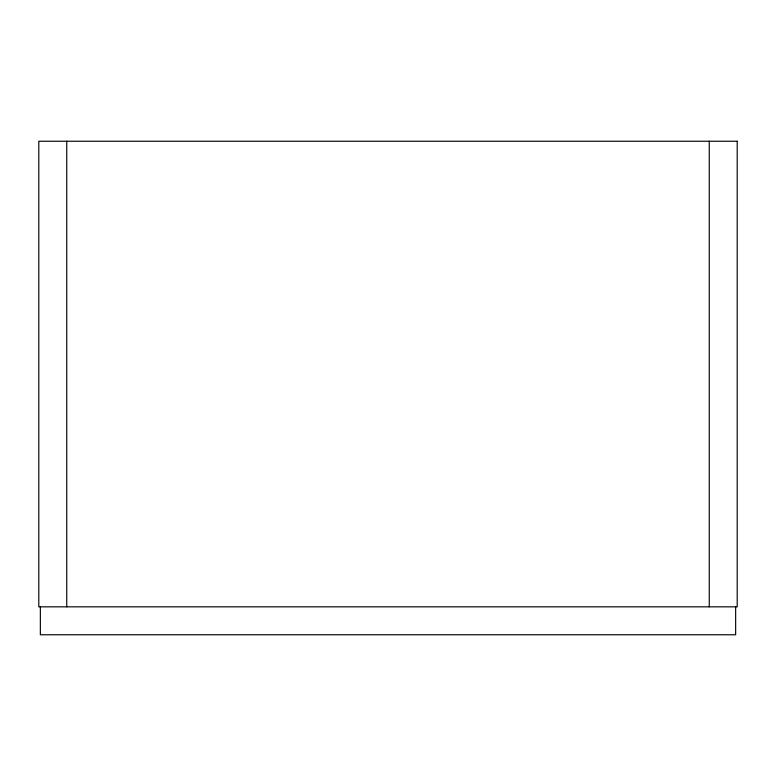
<?xml version="1.0" encoding="UTF-8"?>
<svg xmlns="http://www.w3.org/2000/svg" width="776" height="776" viewBox="0 0 776 776"><rect width="100%" height="100%" fill="white"/><g stroke="black" fill="none" stroke-linecap="round" stroke-linejoin="round"><path stroke-width="1.16" d="M735.648 606.832L735.648 634.768L40.352 634.768L40.352 606.832M709.264 141.232L709.264 606.832M66.736 141.232L66.736 606.832M737.2 141.232L38.8 141.232L38.8 606.832L737.2 606.832L737.2 141.232"/></g></svg>
